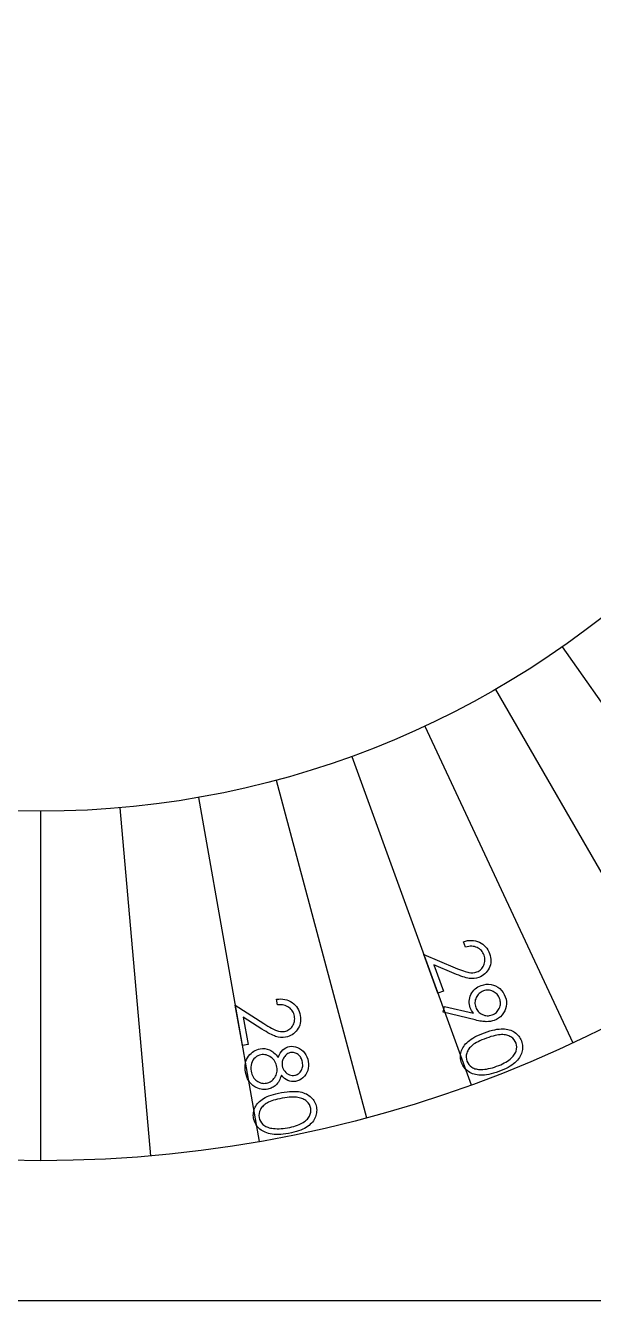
# Model space of a CAD drawing. Header units: millimetres. Extents: x 0 to 150, y -15 to 160.
# Drawn here: x 74.1 to 106.6, y 0 to 73 of the extents above; entities that cross this region are included whole.
import ezdxf

# ---------------------------------------------------------------- set-up
doc = ezdxf.new("R2010")
doc.units = ezdxf.units.MM

msp = doc.modelspace()

# ---------------------------------------------------------------- linework, layer by layer
at = {"color": 7, "linetype": 'Continuous'}
for p, q in [((104.826, 37.404), (116.298, 21.021)), ((101, 34.967), (111, 17.646)), ((96.976, 32.872), (105.429, 14.746)), ((92.785, 31.136), (99.625, 12.342)), ((88.459, 29.772), (93.635, 10.453)), ((84.03, 28.79), (87.503, 9.094)), ((75, 28), (75, 8)), ((79.532, 28.198), (81.275, 8.274))]:
    msp.add_line(p, q, dxfattribs=at)
at = {"color": 7, "linetype": 'Continuous', "lineweight": 25}
msp.add_line((3, 0), (147, 0), dxfattribs=at)
at = {"color": 7, "linetype": 'Continuous', "flags": 128}
for points in [[(99.289, 20.221), (99.175, 20.533), (99.175, 20.533), (99.296, 20.568), (99.415, 20.592), (99.531, 20.604), (99.646, 20.606), (99.759, 20.596), (99.869, 20.575), (99.978, 20.543), (100.085, 20.499), (100.186, 20.447), (100.28, 20.386), (100.366, 20.316), (100.443, 20.239), (100.512, 20.154), (100.574, 20.061), (100.627, 19.959), (100.672, 19.85), (100.672, 19.85), (100.707, 19.738), (100.732, 19.63), (100.745, 19.523), (100.748, 19.417), (100.739, 19.314), (100.719, 19.213), (100.688, 19.114), (100.647, 19.018), (100.596, 18.926), (100.54, 18.841), (100.477, 18.764), (100.407, 18.694), (100.331, 18.632), (100.249, 18.577), (100.16, 18.53), (100.064, 18.49), (100.064, 18.49), (99.925, 18.449), (99.784, 18.426), (99.641, 18.421), (99.496, 18.434), (99.42, 18.448), (99.335, 18.469), (99.242, 18.495), (99.14, 18.526), (99.031, 18.563), (98.913, 18.607), (98.787, 18.656), (98.653, 18.711), (98.653, 18.711), (97.484, 19.203), (97.484, 19.203), (98.031, 17.7), (98.031, 17.7), (97.717, 17.586), (97.717, 17.586), (96.912, 19.797), (96.912, 19.797), (98.708, 19.042), (98.708, 19.042), (98.839, 18.988), (98.96, 18.938), (99.072, 18.895), (99.175, 18.858), (99.267, 18.827), (99.35, 18.801), (99.423, 18.781), (99.488, 18.768), (99.606, 18.755), (99.721, 18.756), (99.833, 18.773), (99.942, 18.805), (99.942, 18.805), (100.009, 18.833), (100.071, 18.866), (100.127, 18.905), (100.179, 18.949), (100.227, 18.999), (100.27, 19.054), (100.308, 19.115), (100.341, 19.182), (100.368, 19.251), (100.388, 19.321), (100.401, 19.392), (100.406, 19.464), (100.404, 19.536), (100.395, 19.608), (100.379, 19.682), (100.356, 19.755), (100.356, 19.755), (100.325, 19.83), (100.289, 19.9), (100.247, 19.964), (100.2, 20.022), (100.148, 20.074), (100.09, 20.121), (100.026, 20.163), (99.958, 20.198), (99.886, 20.227), (99.81, 20.249), (99.731, 20.263), (99.649, 20.27), (99.564, 20.268), (99.475, 20.26), (99.384, 20.244), (99.289, 20.221)], [(98.018, 16.502), (98.094, 16.833), (98.094, 16.833), (99.746, 16.439), (99.746, 16.439), (99.689, 16.517), (99.64, 16.596), (99.599, 16.673), (99.567, 16.751), (99.567, 16.751), (99.537, 16.847), (99.516, 16.943), (99.506, 17.039), (99.506, 17.134), (99.516, 17.228), (99.537, 17.323), (99.567, 17.416), (99.607, 17.509), (99.656, 17.599), (99.713, 17.682), (99.776, 17.757), (99.847, 17.825), (99.924, 17.887), (100.008, 17.942), (100.1, 17.99), (100.199, 18.03), (100.199, 18.03), (100.339, 18.072), (100.478, 18.095), (100.616, 18.099), (100.753, 18.084), (100.886, 18.051), (101.014, 18.001), (101.134, 17.932), (101.249, 17.845), (101.353, 17.745), (101.441, 17.633), (101.514, 17.512), (101.571, 17.38), (101.571, 17.38), (101.611, 17.245), (101.633, 17.109), (101.636, 16.972), (101.622, 16.833), (101.589, 16.699), (101.54, 16.572), (101.472, 16.452), (101.388, 16.341), (101.289, 16.24), (101.181, 16.155), (101.063, 16.084), (100.935, 16.028), (100.935, 16.028), (100.832, 15.996), (100.722, 15.973), (100.607, 15.96), (100.485, 15.955), (100.42, 15.956), (100.351, 15.961), (100.278, 15.969), (100.201, 15.979), (100.119, 15.993), (100.034, 16.009), (99.943, 16.029), (99.849, 16.051), (99.849, 16.051), (98.018, 16.502)], [(99.88, 16.779), (99.909, 16.711), (99.943, 16.646), (99.983, 16.587), (100.027, 16.533), (100.076, 16.484), (100.132, 16.439), (100.192, 16.4), (100.257, 16.366), (100.326, 16.338), (100.395, 16.317), (100.463, 16.303), (100.534, 16.296), (100.603, 16.297), (100.673, 16.305), (100.743, 16.319), (100.814, 16.342), (100.814, 16.342), (100.883, 16.371), (100.946, 16.404), (101.005, 16.443), (101.058, 16.488), (101.107, 16.537), (101.151, 16.592), (101.19, 16.653), (101.224, 16.718), (101.252, 16.786), (101.273, 16.855), (101.287, 16.925), (101.294, 16.995), (101.293, 17.065), (101.285, 17.135), (101.27, 17.206), (101.247, 17.277), (101.247, 17.277), (101.219, 17.346), (101.185, 17.409), (101.146, 17.468), (101.102, 17.521), (101.052, 17.57), (100.997, 17.614), (100.937, 17.653), (100.871, 17.687), (100.803, 17.715), (100.734, 17.736), (100.665, 17.75), (100.595, 17.757), (100.526, 17.757), (100.456, 17.749), (100.386, 17.734), (100.315, 17.712), (100.315, 17.712), (100.246, 17.683), (100.183, 17.65), (100.124, 17.611), (100.071, 17.566), (100.022, 17.516), (99.978, 17.462), (99.938, 17.401), (99.904, 17.335), (99.876, 17.267), (99.855, 17.199), (99.841, 17.129), (99.835, 17.06), (99.835, 16.99), (99.843, 16.92), (99.858, 16.85), (99.88, 16.779)], [(88.543, 16.911), (88.485, 17.239), (88.485, 17.239), (88.611, 17.252), (88.732, 17.255), (88.849, 17.247), (88.963, 17.228), (89.072, 17.2), (89.177, 17.16), (89.279, 17.108), (89.376, 17.047), (89.468, 16.977), (89.549, 16.901), (89.621, 16.818), (89.684, 16.728), (89.738, 16.632), (89.782, 16.53), (89.817, 16.421), (89.842, 16.305), (89.842, 16.305), (89.857, 16.189), (89.863, 16.077), (89.857, 15.969), (89.841, 15.865), (89.815, 15.764), (89.778, 15.668), (89.731, 15.576), (89.672, 15.488), (89.606, 15.406), (89.536, 15.332), (89.461, 15.268), (89.38, 15.211), (89.294, 15.163), (89.203, 15.123), (89.108, 15.093), (89.007, 15.07), (89.007, 15.07), (88.863, 15.053), (88.72, 15.055), (88.578, 15.075), (88.438, 15.113), (88.364, 15.14), (88.284, 15.175), (88.196, 15.217), (88.102, 15.266), (88, 15.322), (87.891, 15.385), (87.776, 15.456), (87.653, 15.534), (87.653, 15.534), (86.586, 16.221), (86.586, 16.221), (86.864, 14.645), (86.864, 14.645), (86.534, 14.586), (86.534, 14.586), (86.125, 16.906), (86.125, 16.906), (87.765, 15.85), (87.765, 15.85), (87.885, 15.773), (87.996, 15.704), (88.099, 15.642), (88.193, 15.588), (88.279, 15.541), (88.357, 15.501), (88.426, 15.469), (88.487, 15.445), (88.6, 15.411), (88.714, 15.392), (88.827, 15.389), (88.941, 15.401), (88.941, 15.401), (89.011, 15.417), (89.078, 15.439), (89.14, 15.468), (89.2, 15.502), (89.255, 15.543), (89.306, 15.59), (89.355, 15.644), (89.399, 15.703), (89.438, 15.767), (89.47, 15.832), (89.495, 15.9), (89.513, 15.97), (89.524, 16.041), (89.528, 16.113), (89.524, 16.188), (89.515, 16.266), (89.515, 16.266), (89.497, 16.345), (89.473, 16.42), (89.443, 16.49), (89.407, 16.556), (89.365, 16.617), (89.315, 16.673), (89.261, 16.725), (89.2, 16.772), (89.133, 16.813), (89.062, 16.848), (88.987, 16.876), (88.907, 16.896), (88.823, 16.91), (88.734, 16.918), (88.641, 16.918), (88.543, 16.911)], [(100.384, 15.321), (100.541, 15.375), (100.69, 15.422), (100.833, 15.462), (100.967, 15.494), (101.094, 15.518), (101.213, 15.535), (101.325, 15.543), (101.429, 15.544), (101.528, 15.539), (101.623, 15.528), (101.713, 15.512), (101.799, 15.49), (101.882, 15.463), (101.961, 15.43), (102.035, 15.392), (102.105, 15.348), (102.171, 15.3), (102.232, 15.247), (102.287, 15.191), (102.339, 15.131), (102.384, 15.066), (102.425, 14.998), (102.461, 14.926), (102.492, 14.85), (102.492, 14.85), (102.518, 14.771), (102.537, 14.691), (102.55, 14.612), (102.557, 14.532), (102.557, 14.451), (102.55, 14.371), (102.537, 14.291), (102.518, 14.21), (102.492, 14.13), (102.46, 14.051), (102.42, 13.973), (102.374, 13.898), (102.32, 13.822), (102.259, 13.748), (102.192, 13.676), (102.118, 13.604), (102.035, 13.535), (101.943, 13.467), (101.842, 13.401), (101.731, 13.337), (101.611, 13.275), (101.48, 13.215), (101.341, 13.156), (101.192, 13.099), (101.192, 13.099), (101.042, 13.047), (100.898, 13.002), (100.76, 12.965), (100.629, 12.935), (100.502, 12.912), (100.383, 12.898), (100.27, 12.89), (100.162, 12.89), (100.061, 12.896), (99.962, 12.909), (99.869, 12.926), (99.78, 12.95), (99.695, 12.978), (99.615, 13.012), (99.539, 13.052), (99.467, 13.097), (99.399, 13.147), (99.338, 13.201), (99.281, 13.258), (99.229, 13.32), (99.182, 13.385), (99.141, 13.454), (99.104, 13.528), (99.073, 13.605), (99.073, 13.605), (99.047, 13.683), (99.029, 13.761), (99.016, 13.839), (99.01, 13.918), (99.01, 13.996), (99.016, 14.075), (99.029, 14.154), (99.047, 14.233), (99.073, 14.31), (99.106, 14.388), (99.144, 14.463), (99.191, 14.537), (99.242, 14.609), (99.302, 14.68), (99.368, 14.75), (99.44, 14.818), (99.521, 14.885), (99.613, 14.951), (99.716, 15.015), (99.829, 15.079), (99.951, 15.141), (100.085, 15.202), (100.229, 15.262), (100.384, 15.321)], [(100.488, 15.01), (100.355, 14.96), (100.232, 14.91), (100.118, 14.859), (100.014, 14.81), (99.918, 14.759), (99.833, 14.709), (99.758, 14.659), (99.691, 14.608), (99.632, 14.557), (99.579, 14.505), (99.531, 14.451), (99.488, 14.396), (99.451, 14.339), (99.418, 14.282), (99.391, 14.222), (99.369, 14.161), (99.341, 14.041), (99.332, 13.923), (99.342, 13.811), (99.371, 13.701), (99.371, 13.701), (99.419, 13.598), (99.483, 13.505), (99.564, 13.421), (99.661, 13.348), (99.716, 13.316), (99.774, 13.289), (99.835, 13.266), (99.9, 13.248), (99.968, 13.234), (100.04, 13.224), (100.115, 13.22), (100.193, 13.219), (100.193, 13.219), (100.293, 13.223), (100.395, 13.232), (100.501, 13.247), (100.61, 13.267), (100.721, 13.292), (100.835, 13.323), (100.953, 13.36), (101.074, 13.402), (101.074, 13.402), (101.193, 13.447), (101.306, 13.494), (101.412, 13.542), (101.511, 13.592), (101.603, 13.642), (101.689, 13.694), (101.767, 13.748), (101.839, 13.803), (101.904, 13.859), (101.963, 13.915), (102.016, 13.973), (102.063, 14.031), (102.104, 14.089), (102.138, 14.149), (102.166, 14.208), (102.188, 14.269), (102.216, 14.39), (102.226, 14.506), (102.215, 14.618), (102.186, 14.726), (102.186, 14.726), (102.138, 14.829), (102.074, 14.923), (101.991, 15.007), (101.893, 15.08), (101.837, 15.113), (101.779, 15.14), (101.717, 15.164), (101.653, 15.183), (101.584, 15.197), (101.513, 15.207), (101.438, 15.213), (101.36, 15.214), (101.276, 15.211), (101.186, 15.2), (101.088, 15.184), (100.983, 15.162), (100.87, 15.133), (100.751, 15.099), (100.623, 15.057), (100.488, 15.01)], [(88.764, 12.899), (88.736, 12.808), (88.704, 12.722), (88.67, 12.643), (88.632, 12.57), (88.593, 12.502), (88.551, 12.44), (88.506, 12.384), (88.459, 12.334), (88.409, 12.289), (88.357, 12.248), (88.302, 12.212), (88.243, 12.18), (88.182, 12.152), (88.119, 12.129), (88.053, 12.111), (87.984, 12.096), (87.984, 12.096), (87.886, 12.083), (87.79, 12.079), (87.694, 12.082), (87.601, 12.095), (87.509, 12.116), (87.418, 12.146), (87.329, 12.184), (87.241, 12.231), (87.241, 12.231), (87.14, 12.299), (87.049, 12.377), (86.968, 12.466), (86.897, 12.565), (86.835, 12.675), (86.785, 12.796), (86.744, 12.927), (86.713, 13.069), (86.713, 13.069), (86.694, 13.207), (86.686, 13.339), (86.69, 13.463), (86.706, 13.581), (86.733, 13.693), (86.772, 13.797), (86.823, 13.895), (86.885, 13.985), (86.955, 14.068), (87.029, 14.142), (87.106, 14.208), (87.187, 14.265), (87.272, 14.313), (87.36, 14.352), (87.452, 14.382), (87.548, 14.404), (87.548, 14.404), (87.689, 14.418), (87.826, 14.413), (87.959, 14.388), (88.089, 14.341), (88.153, 14.31), (88.216, 14.272), (88.279, 14.227), (88.341, 14.175), (88.403, 14.117), (88.465, 14.052), (88.526, 13.981), (88.587, 13.902), (88.587, 13.902), (88.635, 14.032), (88.694, 14.148), (88.764, 14.249), (88.843, 14.336), (88.932, 14.408), (89.027, 14.465), (89.127, 14.507), (89.235, 14.535), (89.235, 14.535), (89.347, 14.546), (89.461, 14.54), (89.576, 14.517), (89.693, 14.478), (89.807, 14.423), (89.911, 14.352), (90.007, 14.267), (90.093, 14.167), (90.168, 14.057), (90.228, 13.938), (90.274, 13.812), (90.305, 13.679), (90.305, 13.679), (90.321, 13.546), (90.32, 13.416), (90.303, 13.288), (90.27, 13.162), (90.222, 13.043), (90.16, 12.934), (90.086, 12.835), (89.998, 12.747), (89.901, 12.672), (89.799, 12.612), (89.691, 12.568), (89.578, 12.539), (89.578, 12.539), (89.463, 12.527), (89.352, 12.532), (89.246, 12.552), (89.142, 12.588), (89.043, 12.642), (88.947, 12.711), (88.853, 12.797), (88.764, 12.899)], [(88.506, 13.361), (88.487, 13.447), (88.461, 13.528), (88.429, 13.604), (88.391, 13.676), (88.346, 13.743), (88.295, 13.804), (88.237, 13.861), (88.173, 13.913), (88.104, 13.958), (88.035, 13.997), (87.965, 14.026), (87.893, 14.049), (87.821, 14.063), (87.748, 14.07), (87.673, 14.068), (87.598, 14.059), (87.598, 14.059), (87.506, 14.036), (87.419, 14.001), (87.337, 13.953), (87.26, 13.893), (87.191, 13.823), (87.133, 13.745), (87.087, 13.658), (87.052, 13.562), (87.03, 13.46), (87.02, 13.353), (87.022, 13.24), (87.037, 13.122), (87.037, 13.122), (87.056, 13.032), (87.082, 12.947), (87.113, 12.868), (87.151, 12.796), (87.194, 12.729), (87.244, 12.669), (87.3, 12.614), (87.362, 12.566), (87.427, 12.524), (87.494, 12.49), (87.562, 12.463), (87.631, 12.443), (87.7, 12.43), (87.771, 12.425), (87.844, 12.427), (87.917, 12.436), (87.917, 12.436), (87.986, 12.452), (88.053, 12.476), (88.116, 12.505), (88.176, 12.542), (88.233, 12.586), (88.286, 12.637), (88.336, 12.694), (88.383, 12.759), (88.424, 12.828), (88.459, 12.899), (88.485, 12.971), (88.504, 13.046), (88.515, 13.122), (88.52, 13.2), (88.516, 13.28), (88.506, 13.361)], [(89.971, 13.637), (89.956, 13.705), (89.937, 13.769), (89.913, 13.829), (89.884, 13.886), (89.85, 13.939), (89.812, 13.987), (89.77, 14.032), (89.722, 14.073), (89.672, 14.108), (89.621, 14.139), (89.568, 14.162), (89.516, 14.179), (89.462, 14.191), (89.406, 14.196), (89.35, 14.195), (89.294, 14.188), (89.294, 14.188), (89.238, 14.174), (89.185, 14.155), (89.134, 14.131), (89.085, 14.1), (89.04, 14.063), (88.996, 14.02), (88.955, 13.971), (88.916, 13.916), (88.882, 13.858), (88.854, 13.799), (88.832, 13.738), (88.816, 13.677), (88.806, 13.615), (88.803, 13.551), (88.806, 13.487), (88.814, 13.421), (88.814, 13.421), (88.834, 13.338), (88.864, 13.259), (88.904, 13.184), (88.954, 13.114), (89.012, 13.051), (89.076, 12.998), (89.146, 12.954), (89.223, 12.919), (89.303, 12.896), (89.381, 12.882), (89.456, 12.879), (89.531, 12.886), (89.531, 12.886), (89.581, 12.898), (89.63, 12.914), (89.677, 12.936), (89.722, 12.964), (89.765, 12.995), (89.805, 13.032), (89.845, 13.074), (89.882, 13.121), (89.915, 13.172), (89.942, 13.227), (89.962, 13.286), (89.976, 13.349), (89.985, 13.415), (89.986, 13.485), (89.982, 13.559), (89.971, 13.637)], [(88.769, 11.895), (88.934, 11.922), (89.089, 11.942), (89.237, 11.957), (89.375, 11.965), (89.504, 11.967), (89.624, 11.962), (89.737, 11.951), (89.84, 11.935), (89.936, 11.912), (90.027, 11.885), (90.114, 11.853), (90.195, 11.817), (90.272, 11.775), (90.343, 11.73), (90.41, 11.679), (90.471, 11.623), (90.528, 11.564), (90.579, 11.501), (90.624, 11.436), (90.663, 11.368), (90.698, 11.297), (90.727, 11.222), (90.749, 11.145), (90.767, 11.064), (90.767, 11.064), (90.778, 10.982), (90.783, 10.9), (90.782, 10.82), (90.774, 10.74), (90.76, 10.661), (90.741, 10.583), (90.714, 10.506), (90.681, 10.429), (90.642, 10.355), (90.596, 10.283), (90.544, 10.213), (90.484, 10.146), (90.418, 10.081), (90.346, 10.019), (90.267, 9.959), (90.181, 9.902), (90.088, 9.847), (89.985, 9.797), (89.874, 9.749), (89.753, 9.705), (89.624, 9.664), (89.485, 9.627), (89.337, 9.594), (89.18, 9.563), (89.18, 9.563), (89.023, 9.538), (88.873, 9.519), (88.73, 9.507), (88.595, 9.5), (88.468, 9.5), (88.347, 9.507), (88.234, 9.518), (88.128, 9.537), (88.029, 9.561), (87.935, 9.59), (87.846, 9.624), (87.762, 9.662), (87.684, 9.705), (87.61, 9.753), (87.541, 9.805), (87.478, 9.862), (87.421, 9.923), (87.369, 9.987), (87.323, 10.053), (87.283, 10.124), (87.248, 10.196), (87.219, 10.271), (87.196, 10.35), (87.178, 10.431), (87.178, 10.431), (87.167, 10.513), (87.161, 10.593), (87.163, 10.673), (87.17, 10.751), (87.184, 10.828), (87.203, 10.905), (87.229, 10.98), (87.262, 11.055), (87.3, 11.128), (87.346, 11.198), (87.397, 11.265), (87.455, 11.33), (87.519, 11.392), (87.59, 11.452), (87.667, 11.509), (87.75, 11.564), (87.842, 11.616), (87.944, 11.665), (88.056, 11.71), (88.179, 11.753), (88.311, 11.793), (88.454, 11.83), (88.606, 11.864), (88.769, 11.895)], [(88.819, 11.571), (88.679, 11.545), (88.548, 11.517), (88.427, 11.487), (88.315, 11.456), (88.213, 11.423), (88.12, 11.388), (88.036, 11.351), (87.962, 11.313), (87.895, 11.273), (87.833, 11.231), (87.776, 11.186), (87.724, 11.139), (87.677, 11.09), (87.635, 11.039), (87.599, 10.985), (87.567, 10.928), (87.518, 10.814), (87.489, 10.701), (87.479, 10.588), (87.489, 10.475), (87.489, 10.475), (87.518, 10.365), (87.565, 10.261), (87.63, 10.165), (87.714, 10.076), (87.762, 10.035), (87.814, 9.998), (87.871, 9.964), (87.932, 9.936), (87.996, 9.91), (88.066, 9.888), (88.139, 9.87), (88.217, 9.856), (88.217, 9.856), (88.315, 9.842), (88.418, 9.834), (88.524, 9.83), (88.635, 9.831), (88.749, 9.837), (88.868, 9.847), (88.991, 9.863), (89.117, 9.883), (89.117, 9.883), (89.242, 9.907), (89.361, 9.934), (89.474, 9.962), (89.58, 9.994), (89.68, 10.028), (89.774, 10.065), (89.86, 10.104), (89.941, 10.145), (90.015, 10.189), (90.083, 10.235), (90.145, 10.282), (90.201, 10.332), (90.252, 10.382), (90.296, 10.435), (90.334, 10.489), (90.366, 10.545), (90.415, 10.659), (90.444, 10.771), (90.454, 10.884), (90.443, 10.996), (90.443, 10.996), (90.414, 11.106), (90.367, 11.21), (90.3, 11.306), (90.216, 11.396), (90.167, 11.437), (90.114, 11.475), (90.058, 11.509), (89.997, 11.539), (89.932, 11.565), (89.863, 11.587), (89.791, 11.606), (89.714, 11.621), (89.631, 11.632), (89.54, 11.638), (89.441, 11.639), (89.333, 11.635), (89.217, 11.626), (89.092, 11.613), (88.96, 11.595), (88.819, 11.571)]]:
    msp.add_lwpolyline(points, dxfattribs=at)
at = {"color": 7, "linetype": 'Continuous'}
for radius in [72, 52]:
    msp.add_circle((75, 80), radius, dxfattribs=at)

doc.saveas('drawing.dxf')
